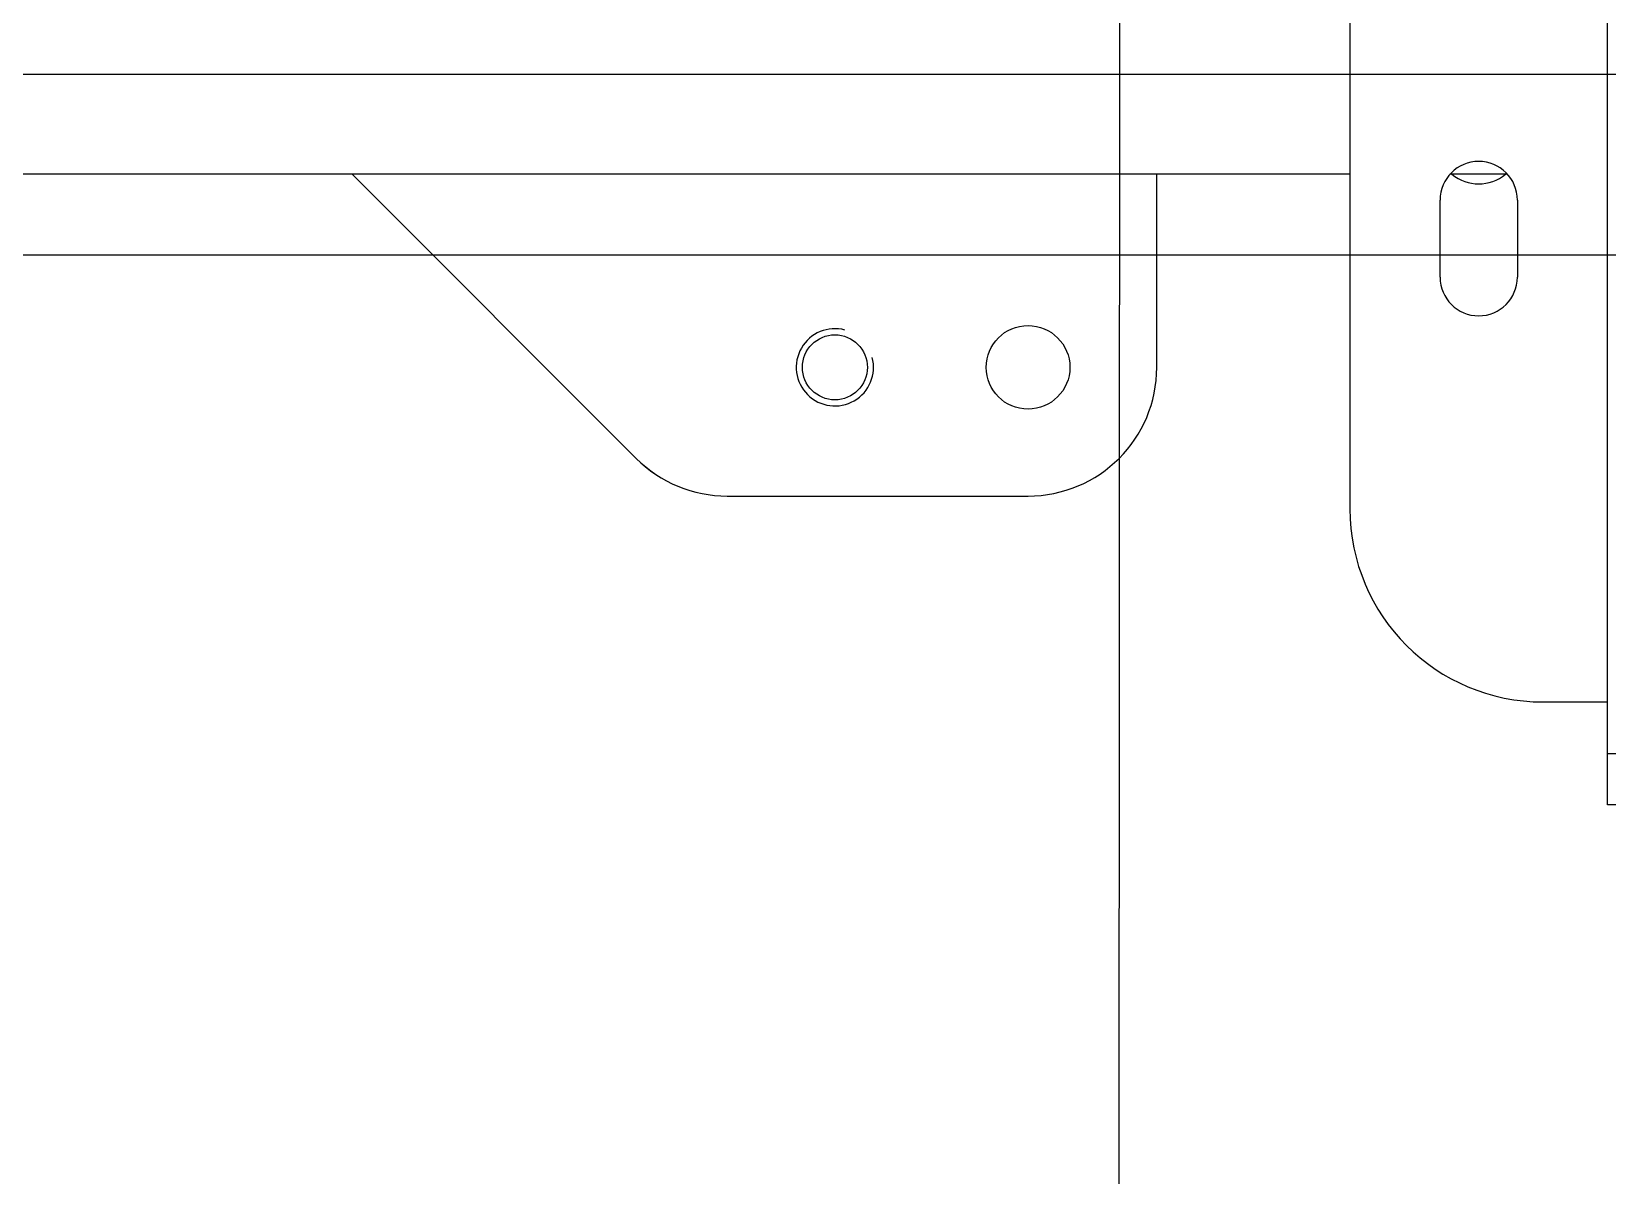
# Model space of a CAD drawing. Header units: inches. Extents: x -233729 to 737493, y -275239 to 196021.
# Drawn here: x 477719 to 477963.8, y 17512.7 to 17690.5 of the extents above; entities that cross this region are included whole.
import ezdxf

# ---------------------------------------------------------------- set-up
doc = ezdxf.new("R2010")
doc.units = ezdxf.units.IN
doc.header["$MEASUREMENT"] = 0
for name, color, linetype in [('Default', 7, 'Continuous'), ('DV2_0', 7, 'Continuous'), ('P_AX', 7, 'Continuous'), ('pinza', 6, 'Continuous'), ('Sezioni', 7, 'Continuous'), ('supporti', 7, 'Continuous')]:
    doc.layers.add(name, color=color, linetype=linetype)

# ---------------------------------------------------------------- blocks, each defined once
blk = doc.blocks.new('SE2')
at = {"layer": 'DV2_0', "color": 2, "linetype": 'Continuous'}
for p, q in [((640.4497949701864, 3824.916341077484), (660.4497949701864, 3824.916341077484)), ((660.4497949701864, 3824.916341077484), (660.4497949701864, 3816.916341077484)), ((660.4497949701864, 3816.916341077484), (640.4497949701864, 3816.916341077484)), ((660.4497949701864, 3816.916341077484), (660.4497949701864, 1916.916341077484)), ((670.4497949701864, 3808.916341077484), (660.4497949701864, 3808.916341077484)), ((700.4497949701863, 3606.416341077484), (700.4497949701866, 3778.916341077484)), ((797.1655237227252, 3776.916341077486), (750.4497949701872, 3776.916341077486)), ((811.3076593464563, 3771.058476701216), (855.4497949701886, 3726.916341077484)), ((730.4497949701872, 3756.916341077486), (730.4497949701872, 3726.916341077485)), ((674.4497949701864, 3730.916341077484), (674.4497949701864, 3742.916341077484)), ((686.4497949701862, 3742.916341077484), (686.4497949701862, 3730.916341077485)), ((675.9776590151868, 3726.916341077485), (684.9219309251857, 3726.916341077485)), ((700.4497949701864, 3726.916341077485), (1020.449794970186, 3726.916341077485))]:
    blk.add_line(p, q, dxfattribs=at)
for centre, radius in [((750.4497949701872, 3756.916341077486), 6.5), ((780.4497949701872, 3756.916341077486), 5.053)]:
    blk.add_circle(centre, radius, dxfattribs=at)
for centre, radius, start, end in [((670.4497949701864, 3778.916341077484), 30.00000000000003, 0, 90), ((750.4497949701872, 3756.916341077486), 20.00000000000002, 90, 180), ((797.1655237227252, 3756.916341077486), 20.00000000000009, 44.99999999999908, 90), ((680.4497949701862, 3742.916341077484), 6.000000000000006, 0, 180), ((680.4497949701862, 3730.916341077484), 6.000000000000006, 180, 0), ((680.4497949701864, 3721.916341077484), 6.5, 50.28486276817231, 129.7151372318261)]:
    blk.add_arc(centre, radius, start, end, dxfattribs=at)
at = {"layer": 'DV2_0', "color": 7, "linetype": 'Continuous'}
blk.add_arc((780.4497949701872, 3756.916341077486), 6.000000000000001, 255.0000000000003, 194.9999999999989, dxfattribs=at)
blk = doc.blocks.new('A$C2BE94B00')
at = {"layer": 'Default'}
blk.add_blockref('SE2', (-481.449800909002, -1908.916326194725), dxfattribs=at)
blk = doc.blocks.new('A$C4C4516A4')
at = {"layer": 'supporti', "color": 1}
blk.add_blockref('A$C2BE94B00', (0, 0), dxfattribs=at)
blk = doc.blocks.new('A$C48CB4C16')
at = {"layer": 'P_AX', "color": 6, "linetype": 'Continuous'}
blk.add_line((4215.4992219283, 3266.520667075763, 710.6645883361932), (4216.354007283225, 4685.762895213094, 710.6645883361932), dxfattribs=at)
at = {"layer": 'P_AX', "color": 6}
blk.add_circle((4100.5638399116, 4905.530419049437, 710.6645883361932), 4100.563866852364, dxfattribs=at)
blk = doc.blocks.new('A$C359573D4')
at = {"layer": 'Sezioni'}
blk.add_lwpolyline([(3442.000000274464, 1744.999999171163), (2.744636731e-07, 1744.999999171163), (2.744636731e-07, 1716.999999171163), (3442.000000274464, 1716.999999171163)], close=True, dxfattribs=at)

msp = doc.modelspace()

# ---------------------------------------------------------------- block references
at = {"color": 1, "rotation": 180.0000000029513}
msp.add_blockref('A$C48CB4C16', (482103.5383251106, 20961.31663733844, -710.6645883361924), dxfattribs=at)
at = {"rotation": 180.0000000029513}
msp.add_blockref('A$C359573D4', (478409.8264860904, 19400.78621733312), dxfattribs=at)
at = {"layer": 'pinza', "color": 6, "linetype": 'Continuous', "rotation": 180.0000000029513}
for p in [(478142.8264800107, 19486.28623288993), (478142.8269645368, 19486.28623294953)]:
    msp.add_blockref('A$C4C4516A4', p, dxfattribs=at)

doc.saveas('drawing.dxf')
